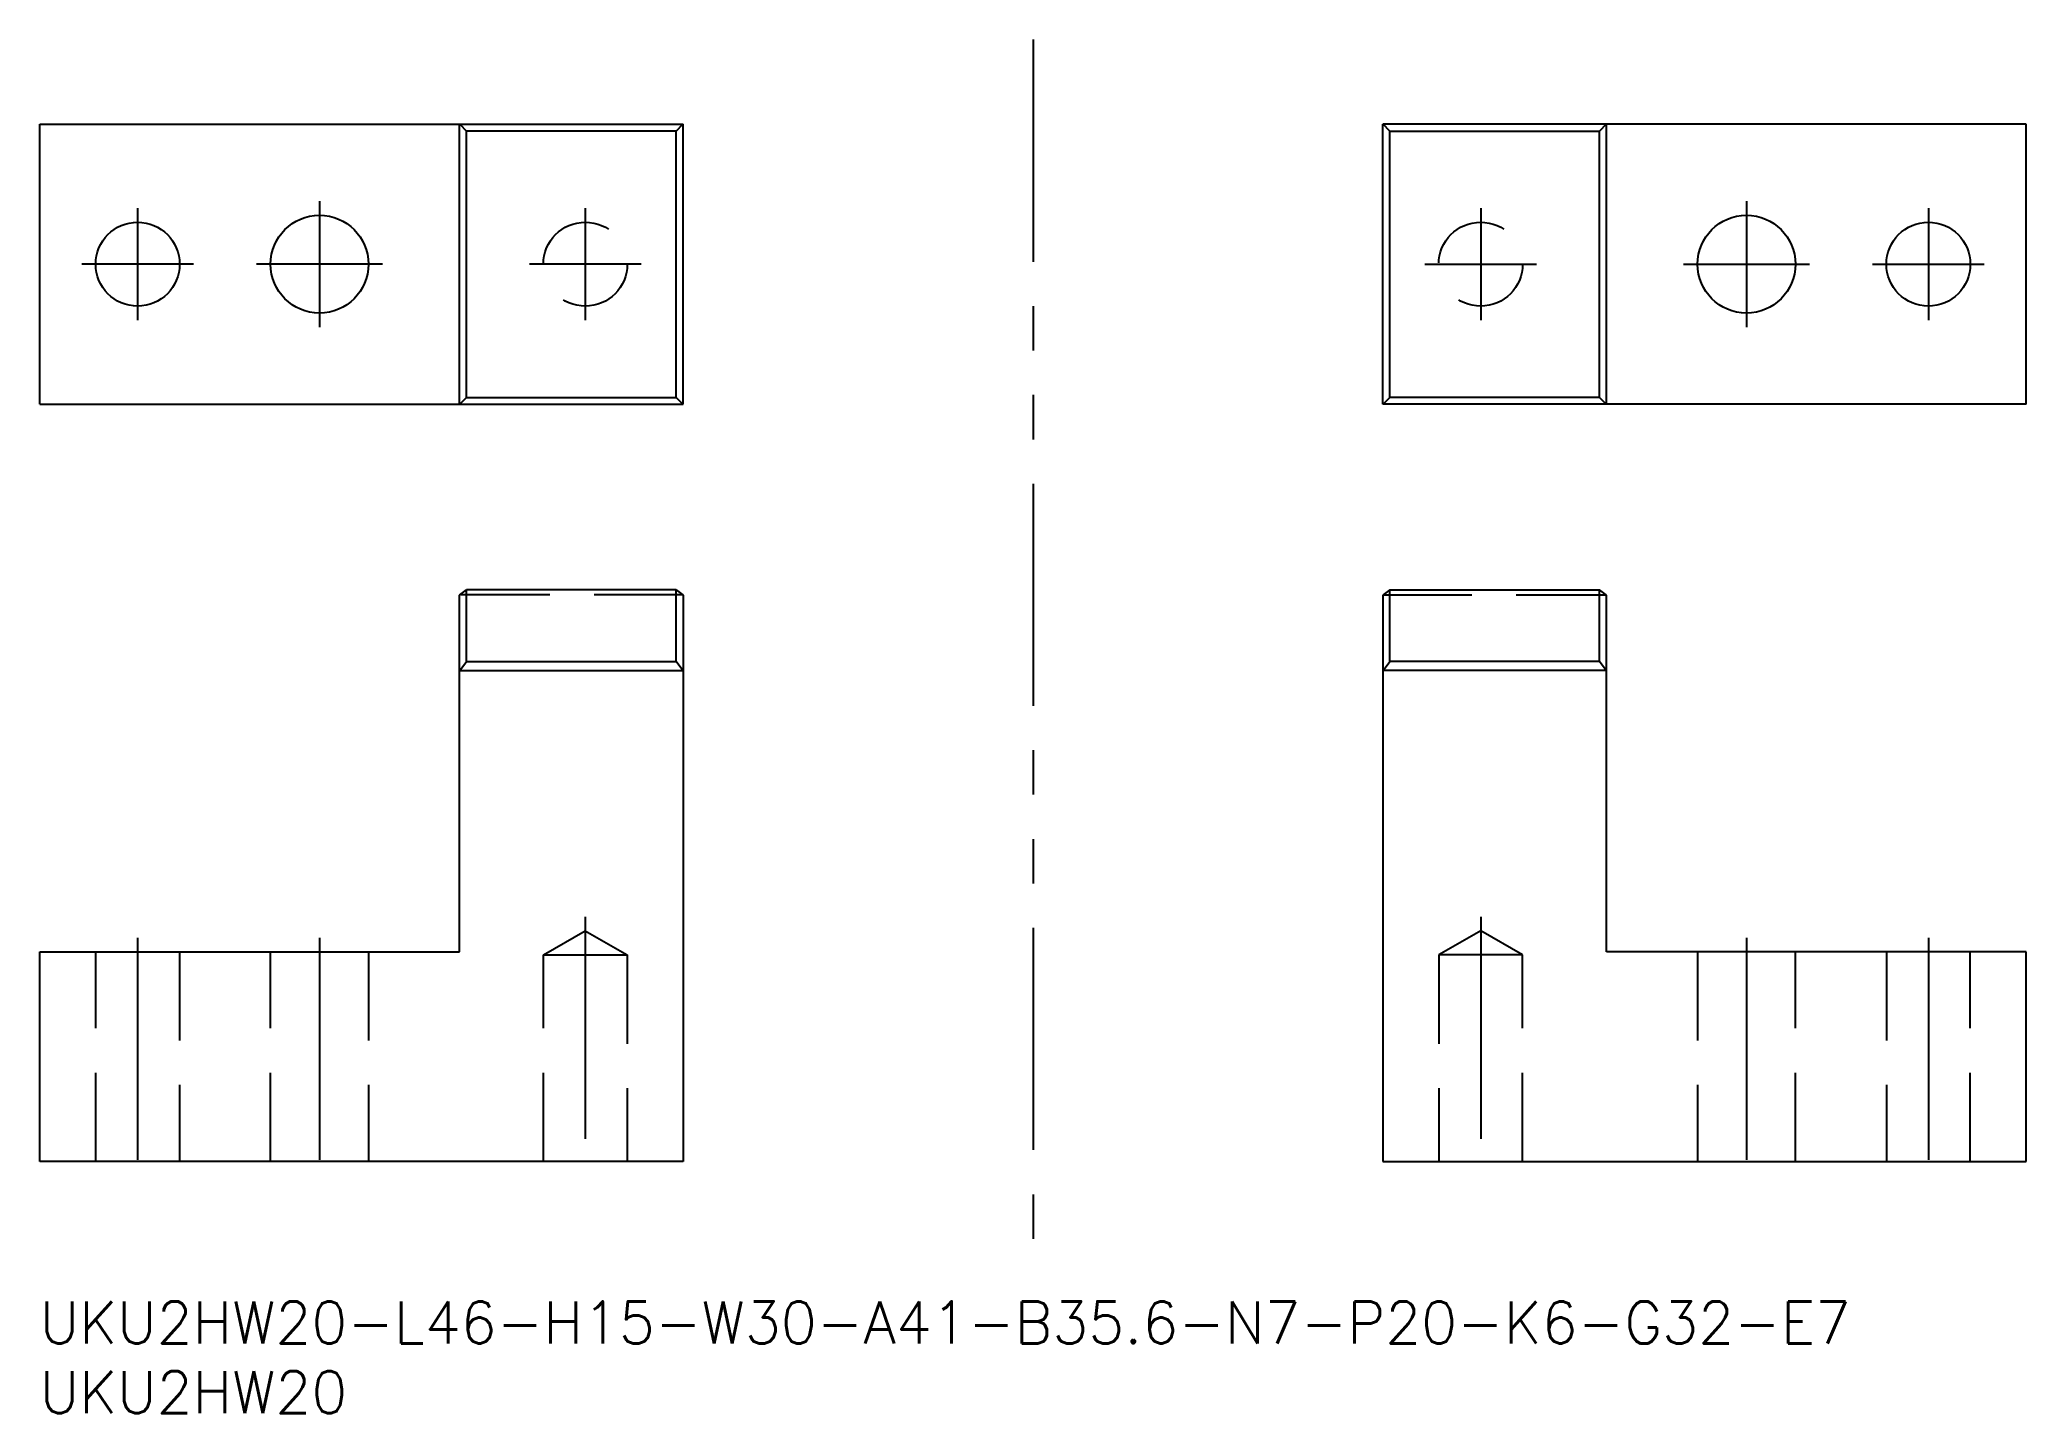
# Model space of a CAD drawing. Extents: x 0 to 142, y -8 to 90.
import ezdxf

# ---------------------------------------------------------------- set-up
doc = ezdxf.new("R2010")
doc.units = 0
doc.header["$LTSCALE"] = 0.5
for name, pattern in [('CENTER', [50.8, 31.75, -6.35, 6.35, -6.35]), ('DASHED', [19.05, 12.7, -6.35]), ('PHANTOM', [63.5, 31.75, -6.35, 6.35, -6.35, 6.35, -6.35])]:
    doc.linetypes.add(name, pattern=pattern)
for name, color, linetype in [('MSM_CENTER', 1, 'CENTER'), ('MSM_CONTINUOUS', 7, 'CONTINUOUS'), ('MSM_DASHED', 4, 'DASHED'), ('MSM_IMAGINARY', 6, 'PHANTOM'), ('MSM_PART_NUMBER', 7, 'CONTINUOUS')]:
    doc.layers.add(name, color=color, linetype=linetype)
doc.styles.get("Standard").update_dxf_attribs({"font": 'txt.shx', "height": 3, "bigfont": 'bigfont.shx'})

msp = doc.modelspace()

# ---------------------------------------------------------------- linework, layer by layer
at = {"layer": 'MSM_CENTER'}
for p, q in [((7, 78.15), (7, 70.15)), ((20, 78.65), (20, 69.65)), ((39, 78.15), (39, 70.15)), ((103, 78.15), (103, 70.15)), ((122, 78.65), (122, 69.65)), ((135, 78.15), (135, 70.15)), ((11, 74.15), (3, 74.15)), ((24.5, 74.15), (15.5, 74.15)), ((43, 74.15), (35, 74.15)), ((99, 74.15), (107, 74.15)), ((117.5, 74.15), (126.5, 74.15)), ((131, 74.15), (139, 74.15)), ((39, 27.5), (39, 9)), ((103, 27.5), (103, 9)), ((7, 26), (7, 9)), ((20, 26), (20, 9)), ((122, 26), (122, 9)), ((135, 26), (135, 9))]:
    msp.add_line(p, q, dxfattribs=at)
at = {"layer": 'MSM_CONTINUOUS'}
for p, q in [((0, 84.15), (46, 84.15)), ((0, 64.15), (0, 84.15)), ((30, 64.15), (30, 84.15)), ((30.02, 84.15), (30.5, 83.67)), ((45.5, 83.67), (45.98, 84.15)), ((46, 64.15), (46, 84.15)), ((142, 84.15), (96, 84.15)), ((96, 64.15), (96, 84.15)), ((96.5, 83.67), (96.02, 84.15)), ((111.98, 84.15), (111.5, 83.67)), ((112, 64.15), (112, 84.15)), ((142, 64.15), (142, 84.15)), ((30.5, 64.63), (30.5, 83.67)), ((45.5, 83.67), (30.5, 83.67)), ((45.5, 64.63), (45.5, 83.67)), ((96.5, 83.67), (111.5, 83.67)), ((96.5, 64.63), (96.5, 83.67)), ((111.5, 64.63), (111.5, 83.67)), ((0, 64.15), (46, 64.15)), ((30.02, 64.15), (30.5, 64.63)), ((30.5, 64.63), (45.5, 64.63)), ((45.98, 64.15), (45.5, 64.63)), ((142, 64.15), (96, 64.15)), ((96.02, 64.15), (96.5, 64.63)), ((111.5, 64.63), (96.5, 64.63)), ((111.98, 64.15), (111.5, 64.63)), ((30, 50.48), (30.02, 50.5)), ((30, 25), (30, 50.48)), ((30.02, 50.5), (30.5, 50.86)), ((45.5, 50.86), (30.5, 50.86)), ((30.5, 45.74), (30.5, 50.86)), ((45.5, 45.74), (45.5, 50.86)), ((45.5, 50.86), (45.98, 50.5)), ((45.98, 50.5), (46, 50.48)), ((46, 50.48), (46, 10)), ((96.02, 50.5), (96, 50.48)), ((96, 50.48), (96, 10)), ((96.5, 50.86), (96.02, 50.5)), ((96.5, 50.86), (111.5, 50.86)), ((96.5, 45.74), (96.5, 50.86)), ((111.98, 50.5), (111.5, 50.86)), ((111.5, 45.74), (111.5, 50.86)), ((112, 50.48), (111.98, 50.5)), ((112, 25), (112, 50.48)), ((30.02, 45.1), (30.5, 45.74)), ((30.5, 45.74), (45.5, 45.74)), ((45.98, 45.1), (45.5, 45.74)), ((96.02, 45.1), (96.5, 45.74)), ((111.5, 45.74), (96.5, 45.74)), ((111.98, 45.1), (111.5, 45.74)), ((30, 45.08), (30.02, 45.1)), ((30.02, 45.1), (45.98, 45.1)), ((45.98, 45.1), (46, 45.08)), ((96.02, 45.1), (96, 45.08)), ((111.98, 45.1), (96.02, 45.1)), ((112, 45.08), (111.98, 45.1)), ((0, 10), (0, 25)), ((0, 25), (30, 25)), ((142, 25), (112, 25)), ((142, 10), (142, 25)), ((46, 10), (0, 10)), ((96, 10), (142, 10))]:
    msp.add_line(p, q, dxfattribs=at)
for centre, radius in [((7, 74.15), 3), ((20, 74.15), 3.5), ((122, 74.15), 3.5), ((135, 74.15), 3)]:
    msp.add_circle(centre, radius, dxfattribs=at)
at = {"layer": 'MSM_DASHED'}
for p, q in [((45.98, 50.5), (30.02, 50.5)), ((96.02, 50.5), (111.98, 50.5)), ((36, 24.77), (39, 26.5)), ((39, 26.5), (42, 24.77)), ((103, 26.5), (100, 24.77)), ((106, 24.77), (103, 26.5)), ((4, 10), (4, 25)), ((10, 25), (10, 10)), ((16.5, 10), (16.5, 25)), ((23.5, 25), (23.5, 10)), ((36, 24.77), (42, 24.77)), ((36, 10), (36, 24.77)), ((42, 24.77), (42, 10)), ((106, 24.77), (100, 24.77)), ((100, 24.77), (100, 10)), ((106, 10), (106, 24.77)), ((118.5, 25), (118.5, 10)), ((125.5, 10), (125.5, 25)), ((132, 25), (132, 10)), ((138, 10), (138, 25))]:
    msp.add_line(p, q, dxfattribs=at)
for centre in [(39, 74.15), (103, 74.15)]:
    msp.add_circle(centre, 3, dxfattribs=at)
at = {"layer": 'MSM_IMAGINARY'}
msp.add_line((71, 90.2), (71, 3.76), dxfattribs=at)

# ---------------------------------------------------------------- texts
at = {"layer": 'MSM_PART_NUMBER'}
for s, p in [('UKU2HW20-L46-H15-W30-A41-B35.6-N7-P20-K6-G32-E7', (0, -3)), ('UKU2HW20', (0, -8))]:
    msp.add_text(s, height=3, dxfattribs=at).set_placement(p)

doc.saveas('drawing.dxf')
